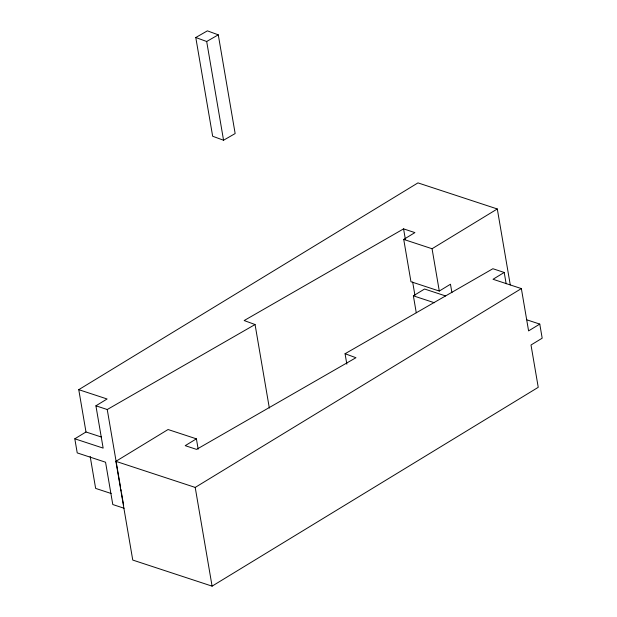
<?xml version="1.0" encoding="UTF-8"?>
<svg xmlns="http://www.w3.org/2000/svg" width="617" height="617" viewBox="0 0 617 617"><rect width="100%" height="100%" fill="white"/><g stroke="black" fill="none" stroke-linecap="round" stroke-linejoin="round"><path stroke-width="0.93" d="M101.535 437.091L85.994 431.985L78.76 389.666L417.964 182.887L497.294 208.962L510.274 284.915M124.117 508.254L112.788 504.529L105.553 462.218L77.225 452.901L74.811 438.795L103.147 448.112L95.913 405.801L107.096 398.983L78.76 389.666M74.811 438.795L85.994 431.985M451.922 292.689L450.472 284.229L439.296 291.047L410.961 281.73L403.726 239.419L414.909 232.601L403.58 228.876L244.162 320.547L255.06 324.527L269.336 408.068M403.726 239.419L432.062 248.736L497.294 208.962M526.98 319.876L539.775 324.087L542.189 338.185L531.006 345.003L538.24 387.322L212.086 586.15L132.755 560.066L115.88 461.339L168.063 429.525L196.399 438.841L198.165 449.184M416.267 312.757L413.375 295.836L424.558 289.018L445.574 295.929M196.399 438.841L185.216 445.659L196.545 449.384L355.955 357.713L345.065 353.734L346.847 364.177M506.141 283.735L504.212 272.452L493.029 279.27L521.365 288.586L528.592 330.897L539.775 324.087M115.88 461.339L195.211 487.422L521.365 288.586M195.782 37.521L207.381 30.85L218.279 34.83L235.154 133.557L223.555 140.229L212.657 136.249L195.782 37.521L206.68 41.493L218.279 34.83M95.913 405.801L107.242 409.526L255.06 324.527M345.065 353.734L492.883 268.727L504.212 272.452M413.375 295.836L434.391 302.746M111.176 493.507L95.635 488.402L90.175 456.426M432.062 248.736L439.296 291.047M403.58 228.876L405.361 239.319M412.665 282.038L414.94 295.327M206.68 41.493L223.555 140.229M195.211 487.422L212.086 586.15M107.242 409.526L120.554 487.376M120.878 489.273L121.202 491.171M121.526 493.068L123.631 505.408"/></g></svg>
